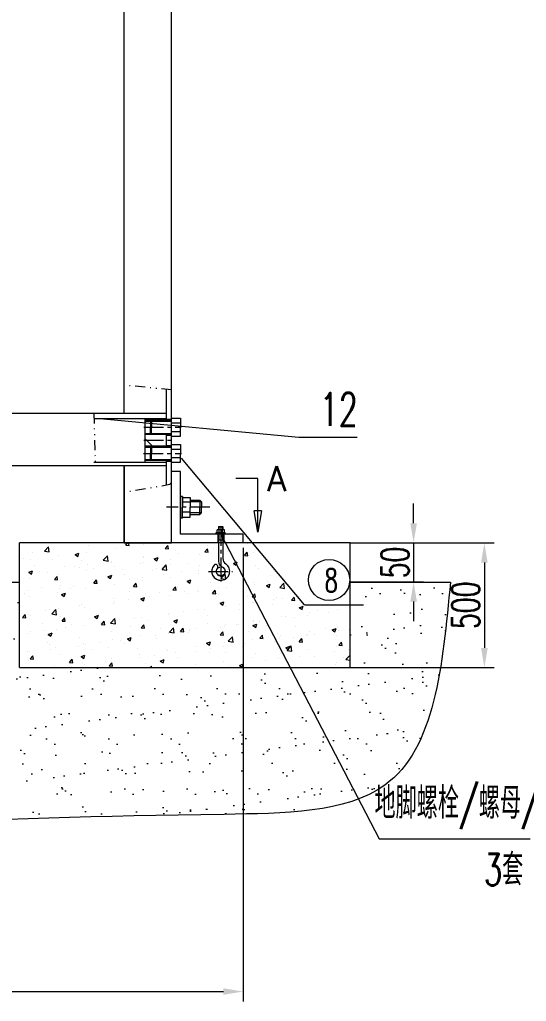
# Model space of a CAD drawing. Header units: millimetres. Extents: x -394 to 6212, y -2458 to 809.
# Drawn here: x 5182.5 to 5246.9, y -1776.5 to -1651.7 of the extents above; entities that cross this region are included whole.
import ezdxf

# ---------------------------------------------------------------- set-up
doc = ezdxf.new("R2010")
doc.units = ezdxf.units.MM
doc.header["$PDSIZE"] = -5
doc.linetypes.add('CENTERX2', pattern=[4, 2.5, -0.5, 0.5, -0.5])
doc.linetypes.add('DIVIDE', pattern=[31.75, 12.7, -6.35, 0, -6.35, 0, -6.35])
doc.layers.get('0').update_dxf_attribs({"lineweight": 18})
doc.layers.get('DEFPOINTS').update_dxf_attribs({"lineweight": 18})
for name, color, linetype, lineweight, true_color in [('1', 1, 'Continuous', 18, 0xff0000), ('2', 2, 'Continuous', 18, 0xffff00), ('3', 3, 'CENTERX2', 18, 0x00ff00), ('4', 4, 'DIVIDE', 18, 0x00ffff)]:
    doc.layers.add(name, color=color, linetype=linetype, lineweight=lineweight, true_color=true_color)
doc.styles.add('HZ', font='txt.shx', dxfattribs={"width": 0.67, "bigfont": 'hztxt.shx'})
doc.styles.get("Standard").update_dxf_attribs({"font": 'txt.shx', "bigfont": 'gbcbig.shx'})
doc.dimstyles.new('STANDARD$0', dxfattribs={"dimtxt": 3.5, "dimasz": 2.5, "dimexe": 1.25, "dimexo": 0.625, "dimtad": 1, "dimdec": 4, "dimdsep": 46, "dimtxsty": 'HZ', "dimcen": 2.5, "dimdle": 5, "dimadec": 0, "dimazin": 0, "dimtfac": 1, "dimtmove": 0, "dimatfit": 3, "dimfxl": 1, "dimtolj": 1, "dimlwd": -1, "dimlwe": -1, "dimarcsym": 0})
pattern_1 = [(37.5, (3713.191, -2369.4967), (-0.160003, 4.894132), [0, -3.8608, 0, -4.318, 0, -4.1275]), (7.5, (3713.191, -2369.497), (4.495233, 7.16825), [0, -2.0828, 0, -3.4798, 0, -1.3335]), (327.5, (3710.067, -2369.4967), (7.909924, 0.014372), [0, -1.27, 0, -4.572, 0, -5.969]), (317.5, (3710.067, -2369.497), (7.635565, 2.229293), [0, -0.635, 0, -2.9972, 0, -3.429])]

# ---------------------------------------------------------------- blocks, each defined once
blk = doc.blocks.new('*D308')
at = {"layer": '2', "color": 2}
for p, q in [((5232.56, -1715.72), (5232.56, -1713.22)), ((5224.49, -1718.22), (5233.81, -1718.22)), ((5232.56, -1718.22), (5232.56, -1723.18)), ((5224.49, -1723.18), (5233.81, -1723.18)), ((5232.56, -1725.68), (5232.56, -1728.18))]:
    blk.add_line(p, q, dxfattribs=at)
for points in [[(5232.15, -1715.72), (5232.98, -1715.72), (5232.56, -1718.22)], [(5232.15, -1725.68), (5232.98, -1725.68), (5232.56, -1723.18)]]:
    blk.add_solid(points, dxfattribs=at)
at = {"layer": 'DEFPOINTS', "color": 0}
for p in [(5224.49, -1718.22), (5224.49, -1723.18), (5232.56, -1723.18)]:
    blk.add_point(p, dxfattribs=at)
at = {"layer": '2', "color": 2, "insert": (5230.19, -1720.7), "char_height": 3.5, "attachment_point": 5, "rotation": 90, "style": 'HZ'}
blk.add_mtext('\\A1;50', dxfattribs=at)
blk = doc.blocks.new('*D307')
at = {"layer": '2', "color": 2}
for p, q in [((5224.49, -1718.22), (5242.8, -1718.22)), ((5241.55, -1720.72), (5241.55, -1731.56)), ((5224.49, -1734.06), (5242.8, -1734.06))]:
    blk.add_line(p, q, dxfattribs=at)
for points in [[(5241.13, -1720.72), (5241.97, -1720.72), (5241.55, -1718.22)], [(5241.13, -1731.56), (5241.97, -1731.56), (5241.55, -1734.06)]]:
    blk.add_solid(points, dxfattribs=at)
at = {"layer": 'DEFPOINTS', "color": 0}
for p in [(5224.49, -1718.22), (5224.49, -1734.06), (5241.55, -1734.06)]:
    blk.add_point(p, dxfattribs=at)
at = {"layer": '2', "color": 2, "insert": (5239.17, -1726.14), "char_height": 3.5, "attachment_point": 5, "rotation": 90, "style": 'HZ'}
blk.add_mtext('\\A1;500', dxfattribs=at)
blk = doc.blocks.new('_CLOSED')
at = {"color": 0, "linetype": 'ByBlock', "lineweight": -2}
for p, q in [((-1, 0.166667), (0, 0)), ((-1, 0.166667), (-1, -0.166667)), ((0, 0), (-1, -0.166667)), ((0, 0), (-1, 0))]:
    blk.add_line(p, q, dxfattribs=at)
blk = doc.blocks.new('*D398')
at = {"color": 0}
for p, q in [((5210.91, -1718.84), (5210.91, -1776.48)), ((5095.53, -1767.9), (5095.53, -1776.48)), ((5098.03, -1775.23), (5208.41, -1775.23))]:
    blk.add_line(p, q, dxfattribs=at)
for points in [[(5098.03, -1774.81), (5098.03, -1775.64), (5095.53, -1775.23)], [(5208.41, -1774.81), (5208.41, -1775.64), (5210.91, -1775.23)]]:
    blk.add_solid(points, dxfattribs=at)
at = {"layer": 'DEFPOINTS', "color": 0}
for p in [(5210.91, -1718.22), (5095.53, -1767.28), (5210.91, -1775.23)]:
    blk.add_point(p, dxfattribs=at)
at = {"color": 0, "insert": (5153.22, -1772.85), "char_height": 3.5, "attachment_point": 5, "style": 'HZ'}
blk.add_mtext('\\A1;734', dxfattribs=at)

msp = doc.modelspace()

# ---------------------------------------------------------------- hatches: boundary and pattern name
at = {"ltscale": 0.25}
h = msp.add_hatch(dxfattribs=at)
h.set_pattern_fill('ANSI31', color=256, scale=4.2, style=0)
h.set_pattern_definition([(45, (4901.191, -2369.497), (-9.42927, 9.42927), [])])
h.paths.add_polyline_path([(5201.8333, -1698.77573), (5201.14537, -1698.70775), (5201.14537, -1702.50618), (5201.8333, -1702.50618)], flags=0)
h.paths.add_polyline_path([(5201.8333, -1707.8469), (5201.14537, -1707.8469), (5201.14537, -1710.88599), (5201.8333, -1710.76415), (5201.8333, -1709.14705)], flags=0)
h = msp.add_hatch(dxfattribs=at)
h.set_pattern_fill('ANSI31', color=256, scale=4.2, angle=90, style=0)
h.set_pattern_definition([(135, (4901.191, -2369.497), (-9.42927, -9.42927), [])])
h.paths.add_polyline_path([(5201.14537, -1702.60707), (5201.14537, -1702.40748), (5198.44897, -1702.40748), (5198.44897, -1702.60707), (5199.29884, -1702.60707)], flags=0)
h.paths.add_polyline_path([(5198.44897, -1702.60707), (5198.44897, -1702.7337), (5199.16238, -1702.7337), (5199.29884, -1702.60707)], flags=0)
h.paths.add_polyline_path([(5199.29884, -1704.42298), (5199.16238, -1704.29635), (5198.44897, -1704.29635), (5198.44897, -1704.42298)], flags=0)
h.paths.add_polyline_path([(5199.29884, -1704.42298), (5198.44897, -1704.42298), (5198.44897, -1705.17654), (5201.14537, -1705.17654), (5201.14537, -1704.65434), (5200.27949, -1704.42298)], flags=0)
h.paths.add_polyline_path([(5198.44897, -1705.17654), (5198.44897, -1705.93011), (5199.29884, -1705.93011), (5201.14537, -1705.93011), (5201.14537, -1705.17654)], flags=0)
h.paths.add_polyline_path([(5199.16238, -1706.05674), (5199.29884, -1705.93011), (5198.44897, -1705.93011), (5198.44897, -1706.05674)], flags=0)
h.paths.add_polyline_path([(5199.29884, -1707.74602), (5199.16238, -1707.61939), (5198.44897, -1707.61939), (5198.44897, -1707.74602)], flags=0)
h.paths.add_polyline_path([(5201.14537, -1707.9456), (5201.14537, -1707.74602), (5199.29884, -1707.74602), (5198.44897, -1707.74602), (5198.44897, -1707.9456)], flags=0)
at = {"layer": '2'}
h = msp.add_hatch(dxfattribs=at)
h.set_pattern_fill('AR-SAND', color=256, scale=0.1, style=0)
h.set_pattern_definition(pattern_1)
edge = h.paths.add_edge_path(flags=0)
edge.add_spline(control_points=[(5073.53123, -1723.18442), (5070.98253, -1732.03564), (5063.00302, -1759.74711), (5143.56967, -1755.01234), (5180.57235, -1752.92829), (5220.7787, -1752.56998), (5225.57233, -1750.75601)], knot_values=[0, 0, 0, 0, 24.206218146, 75.785082964, 166.21556934, 183.086751471, 183.086751471, 183.086751471, 183.086751471], weights=[1, 1, 1, 1, 1, 1, 1], degree=3, periodic=0)
edge.add_line((5225.57233, -1750.75601), (5216.89312, -1734.05867))
edge.add_line((5216.89312, -1734.05867), (5182.5379, -1734.05867))
edge.add_line((5182.5379, -1734.05867), (5182.5379, -1723.18442))
edge.add_line((5182.5379, -1723.18442), (5126.44263, -1723.18442))
edge.add_line((5126.44263, -1723.18442), (5126.44263, -1734.05867))
edge.add_line((5126.44263, -1734.05867), (5084.48943, -1734.05867))
edge.add_line((5084.48943, -1734.05867), (5084.48943, -1723.18442))
edge.add_line((5084.48943, -1723.18442), (5073.53123, -1723.18442))
h = msp.add_hatch(dxfattribs=at)
h.set_pattern_fill('AR-SAND', color=256, scale=0.1, style=0)
h.set_pattern_definition(pattern_1)
edge = h.paths.add_edge_path(flags=0)
edge.add_spline(control_points=[(5225.57233, -1750.75601), (5226.7894, -1750.29546), (5235.14264, -1746.01005), (5236.26461, -1733.77827), (5237.23634, -1723.18442)], knot_values=[0, 0, 0, 0, 4.242408219, 31.681497009, 31.681497009, 31.681497009, 31.681497009], weights=[1, 1, 1, 1, 1], degree=3, periodic=0)
edge.add_line((5237.23634, -1723.18442), (5225.31943, -1723.18442))
edge.add_arc((5222.83266, -1722.36238), 2.61912, 309.2868787, 341.7078902, ccw=False)
edge.add_line((5224.4911, -1724.38954), (5224.4911, -1734.05867))
edge.add_line((5224.4911, -1734.05867), (5216.89312, -1734.05867))
edge.add_line((5216.89312, -1734.05867), (5225.57233, -1750.75601))

# ---------------------------------------------------------------- linework, layer by layer
at = {"layer": '1', "ltscale": 0.25}
for p, q in [((5195.8231, -1701.77605), (5195.8231, -1573.97425)), ((5201.8333, -1718.21905), (5201.8333, -1573.97425)), ((5201.14537, -1698.70775), (5201.14537, -1702.60707)), ((5201.14537, -1701.77605), (5155.46076, -1701.77605)), ((5191.96324, -1702.40748), (5201.14537, -1702.40748)), ((5198.44897, -1702.40748), (5198.44897, -1707.9456)), ((5198.44897, -1702.7337), (5199.16238, -1702.7337)), ((5199.29884, -1702.60707), (5199.16238, -1702.7337)), ((5199.16238, -1702.7337), (5199.16238, -1703.51502)), ((5199.29884, -1702.60707), (5199.29884, -1703.51502)), ((5201.8333, -1702.60707), (5199.29884, -1702.60707)), ((5201.14537, -1702.50618), (5201.8333, -1702.50618)), ((5201.8333, -1702.37989), (5202.95372, -1702.37989)), ((5202.95372, -1702.37989), (5202.95372, -1703.51502)), ((5199.16238, -1704.29635), (5199.16238, -1703.51502)), ((5199.29884, -1704.42298), (5199.29884, -1703.51502)), ((5201.8333, -1702.97184), (5202.95372, -1702.97184)), ((5201.8333, -1704.05821), (5202.95372, -1704.05821)), ((5202.95372, -1704.65016), (5202.95372, -1703.51502)), ((5198.44897, -1704.29635), (5199.15641, -1704.29635)), ((5199.29884, -1704.42298), (5199.16238, -1704.29635)), ((5201.8333, -1704.42298), (5199.29884, -1704.42298)), ((5201.14537, -1704.42298), (5201.14537, -1705.93011)), ((5201.14537, -1704.52386), (5201.8333, -1704.52386)), ((5201.8333, -1704.65016), (5202.95372, -1704.65016)), ((5198.44897, -1706.05674), (5199.16238, -1706.05674)), ((5199.29884, -1705.93011), (5199.16238, -1706.05674)), ((5199.16238, -1706.05674), (5199.16238, -1706.83806)), ((5201.8333, -1705.93011), (5199.29884, -1705.93011)), ((5199.29884, -1705.93011), (5199.29884, -1706.83806)), ((5201.14537, -1705.82922), (5201.8333, -1705.82922)), ((5201.8333, -1705.70293), (5202.95372, -1705.70293)), ((5201.8333, -1706.29488), (5202.95372, -1706.29488)), ((5202.95372, -1705.70293), (5202.95372, -1706.83806)), ((5198.44897, -1707.61939), (5199.16238, -1707.61939)), ((5199.16238, -1707.61939), (5199.16238, -1706.83806)), ((5199.29884, -1707.74602), (5199.16238, -1707.61939)), ((5199.29884, -1707.74602), (5199.29884, -1706.83806)), ((5201.8333, -1707.74602), (5199.29884, -1707.74602)), ((5201.14537, -1707.74602), (5201.14537, -1710.88599)), ((5201.14537, -1707.8469), (5201.8333, -1707.8469)), ((5201.8333, -1707.38125), (5202.95372, -1707.38125)), ((5202.95372, -1707.9732), (5202.95372, -1706.83806)), ((5201.14537, -1708.43994), (5155.46076, -1708.43994)), ((5191.96324, -1707.9456), (5201.14537, -1707.9456)), ((5195.8231, -1718.21905), (5195.8231, -1708.43994)), ((5195.8231, -1708.43994), (5195.8231, -1718.21905)), ((5201.8333, -1707.9732), (5202.95372, -1707.9732)), ((5202.9673, -1712.29787), (5202.9673, -1715.06823)), ((5203.23533, -1712.29787), (5202.9673, -1712.29787)), ((5203.23533, -1712.29787), (5203.23533, -1713.68305)), ((5203.23533, -1712.43508), (5204.17978, -1712.43508)), ((5204.17978, -1712.43508), (5204.17978, -1713.68305)), ((5204.17978, -1712.77698), (5205.41669, -1712.77698)), ((5205.41669, -1712.77698), (5205.41669, -1713.68305)), ((5205.41669, -1712.77698), (5205.62619, -1712.97762)), ((5204.17978, -1713.05906), (5203.23533, -1713.05906)), ((5203.23533, -1715.06823), (5203.23533, -1713.68305)), ((5204.17978, -1714.93102), (5204.17978, -1713.68305)), ((5204.17978, -1714.93102), (5204.17978, -1713.68305)), ((5205.41669, -1714.58911), (5205.41669, -1713.68305)), ((5205.62619, -1712.97762), (5205.62619, -1713.68305)), ((5205.62619, -1714.38848), (5205.62619, -1713.68305)), ((5203.23533, -1715.06823), (5202.9673, -1715.06823)), ((5204.17978, -1714.30703), (5203.23533, -1714.30703)), ((5203.23533, -1714.93102), (5204.17978, -1714.93102)), ((5204.17978, -1714.58911), (5205.41669, -1714.58911)), ((5205.41669, -1714.58911), (5205.62619, -1714.38848)), ((5195.8231, -1718.21905), (5201.8333, -1718.21905))]:
    msp.add_line(p, q, dxfattribs=at)
at = {"layer": '1', "ltscale": 200}
for p, q in [((5202.9673, -1709.14705), (5201.8333, -1709.14705)), ((5201.8333, -1718.21905), (5201.8333, -1709.14705)), ((5202.9673, -1717.08505), (5202.9673, -1709.14705)), ((5210.9053, -1717.08505), (5202.9673, -1717.08505)), ((5210.9053, -1718.21905), (5210.9053, -1717.08505)), ((5210.9053, -1718.21905), (5201.8333, -1718.21905))]:
    msp.add_line(p, q, dxfattribs=at)
at = {"layer": '1', "ltscale": 0.1}
for p, q in [((5207.60133, -1716.88396), (5207.60133, -1716.55074)), ((5208.56514, -1716.55074), (5207.60133, -1716.55074)), ((5207.89, -1716.88396), (5207.89, -1716.55074)), ((5208.27646, -1716.88396), (5208.27646, -1716.55074)), ((5208.56514, -1716.88694), (5208.56514, -1716.55074)), ((5207.70723, -1717.08505), (5207.70723, -1718.21905)), ((5208.47189, -1717.08505), (5208.47189, -1718.21905))]:
    msp.add_line(p, q, dxfattribs=at)
at = {"layer": '1'}
for p, q in [((5207.7931, -1716.19126), (5207.8393, -1716.14506)), ((5207.7931, -1716.19126), (5207.7931, -1716.55074)), ((5207.7931, -1716.19126), (5208.3475, -1716.19126)), ((5207.8393, -1716.14506), (5208.3013, -1716.14506)), ((5208.3475, -1716.19126), (5208.3013, -1716.14506)), ((5208.3475, -1716.19126), (5208.3475, -1716.55074)), ((5207.48564, -1716.88694), (5208.65497, -1716.88694)), ((5207.48564, -1717.08505), (5207.48564, -1716.88694)), ((5207.7931, -1717.08505), (5207.7931, -1720.54285)), ((5208.3475, -1717.08505), (5208.3475, -1720.21373)), ((5208.65497, -1717.08505), (5208.65497, -1716.88694))]:
    msp.add_line(p, q, dxfattribs=at)
at = {"layer": '1', "lineweight": 0}
for p, q in [((5207.7931, -1717.84354), (5208.3475, -1717.84354)), ((5182.5379, -1734.05867), (5182.5379, -1718.21905)), ((5224.4911, -1718.21905), (5182.5379, -1718.21905)), ((5224.4911, -1734.05867), (5224.4911, -1718.21905)), ((5126.44263, -1723.18442), (5182.5379, -1723.18442)), ((5224.4911, -1723.18442), (5237.23634, -1723.18442)), ((5182.5379, -1734.05867), (5224.4911, -1734.05867))]:
    msp.add_line(p, q, dxfattribs=at)
at = {"layer": '1'}
for centre, radius, start, end in [((5209.156, -1720.21373), 0.8085, 180, 236.1390686), ((5208.0703, -1721.83181), 1.14007, 136.2364017, 56.1390686), ((5207.44714, -1721.23498), 0.2772, 316.2364017, 136.2364017), ((5208.0703, -1721.83181), 0.58567, 136.2364017, 67.5989023), ((5208.6016, -1720.54285), 0.8085, 180, 247.5989023)]:
    msp.add_arc(centre, radius, start, end, dxfattribs=at)
at = {"layer": '2', "ltscale": 0.5}
for p, q in [((5192.7168, -1702.40227), (5217.99268, -1704.78564)), ((5217.99268, -1704.78564), (5225.4166, -1704.78564)), ((5218.71792, -1726.09786), (5203.07821, -1707.4416)), ((5218.71792, -1726.09786), (5226.18804, -1726.09786))]:
    msp.add_line(p, q, dxfattribs=at)
at = {"layer": '2', "ltscale": 0.25}
for p, q in [((5199.29884, -1702.60707), (5198.44897, -1702.60707)), ((5199.16238, -1702.7337), (5201.8333, -1702.7337)), ((5199.29884, -1704.42298), (5198.44897, -1704.42298)), ((5199.16238, -1704.29635), (5201.8333, -1704.29635)), ((5199.29884, -1705.93011), (5198.44897, -1705.93011)), ((5199.16238, -1706.05674), (5201.8333, -1706.05674)), ((5199.29884, -1707.74602), (5198.44897, -1707.74602)), ((5199.16238, -1707.61939), (5201.8333, -1707.61939)), ((5205.62619, -1712.97762), (5204.17978, -1712.97762)), ((5205.62619, -1714.38848), (5204.17978, -1714.38848))]:
    msp.add_line(p, q, dxfattribs=at)
at = {"layer": '2'}
for p, q in [((5207.8393, -1716.14506), (5207.8393, -1716.55074)), ((5208.3013, -1716.14506), (5208.3013, -1716.55074)), ((5207.8393, -1717.08505), (5207.8393, -1717.84354)), ((5208.0703, -1717.08505), (5228.20004, -1755.81128)), ((5208.3013, -1717.08505), (5208.3013, -1717.84354)), ((5185.67684, -1719.26884), (5186.22206, -1718.7006)), ((5186.29844, -1719.3672), (5186.22111, -1718.70241)), ((5186.87515, -1719.07418), (5186.87515, -1719.07418)), ((5191.296, -1718.49217), (5191.296, -1718.49217)), ((5193.04838, -1718.26146), (5193.04838, -1718.26146)), ((5194.70099, -1718.88075), (5194.70099, -1718.88075)), ((5196.01615, -1718.48903), (5196.24269, -1718.21905)), ((5196.01615, -1718.48903), (5196.43455, -1718.52563)), ((5196.43363, -1718.52802), (5196.37664, -1718.21905)), ((5198.29504, -1718.38788), (5198.29504, -1718.38788)), ((5201.03697, -1718.92829), (5201.37443, -1718.52612)), ((5201.03697, -1718.92829), (5201.45537, -1718.9649)), ((5201.45445, -1718.96729), (5201.37352, -1718.52851)), ((5205.83285, -1718.21905), (5205.85647, -1718.23498)), ((5205.85555, -1718.23737), (5205.86169, -1718.21905)), ((5206.05779, -1719.36756), (5206.39525, -1718.96538)), ((5206.47527, -1719.40656), (5206.39434, -1718.96778)), ((5206.44632, -1718.53587), (5206.44632, -1718.53587)), ((5207.10323, -1718.92955), (5207.10323, -1718.92955)), ((5208.8556, -1718.69885), (5208.8556, -1718.69885)), ((5211.50673, -1718.34982), (5211.50673, -1718.34982)), ((5212.51118, -1718.80416), (5212.51118, -1718.80416)), ((5182.96499, -1720.17111), (5182.96499, -1720.17111)), ((5183.93547, -1720.34659), (5183.93547, -1720.34659)), ((5184.22403, -1719.42321), (5184.22403, -1719.42321)), ((5185.67684, -1719.26884), (5186.2994, -1719.36539)), ((5186.70175, -1720.32899), (5186.70175, -1720.32899)), ((5187.52953, -1719.85371), (5187.52953, -1719.85371)), ((5189.56681, -1719.69723), (5190.05694, -1719.50908)), ((5189.56681, -1719.69722), (5189.91501, -1719.93209)), ((5189.91408, -1719.93446), (5190.05602, -1719.51145)), ((5191.06528, -1719.40558), (5191.06528, -1719.40558)), ((5193.14753, -1720.42747), (5193.69275, -1719.85924)), ((5193.76913, -1720.52584), (5193.69179, -1719.86105)), ((5198.27887, -1720.0913), (5198.27887, -1720.0913)), ((5198.28171, -1719.93734), (5198.28171, -1719.93734)), ((5199.62672, -1720.25784), (5200.11685, -1720.0697)), ((5199.62672, -1720.25784), (5199.97492, -1720.4927)), ((5199.97399, -1720.49508), (5200.11592, -1720.07208)), ((5200.03125, -1719.8606), (5200.03125, -1719.8606)), ((5201.74567, -1720.27), (5201.74567, -1720.27)), ((5202.36402, -1719.2366), (5202.36402, -1719.2366)), ((5202.68237, -1719.51157), (5202.68237, -1719.51157)), ((5205.38138, -1719.74517), (5205.38138, -1719.74517)), ((5206.05779, -1719.36756), (5206.47619, -1719.40416)), ((5208.12363, -1720.07283), (5208.12363, -1720.07283)), ((5208.97543, -1719.25229), (5208.97543, -1719.25229)), ((5211.07861, -1719.80682), (5211.41607, -1719.40465)), ((5211.07861, -1719.80682), (5211.49701, -1719.84343)), ((5211.4961, -1719.84583), (5211.41516, -1719.40705)), ((5212.20593, -1719.3721), (5212.20593, -1719.3721)), ((5184.44093, -1721.11138), (5184.44093, -1721.11138)), ((5188.17768, -1721.26927), (5188.17768, -1721.26927)), ((5189.45452, -1721.25305), (5189.45452, -1721.25305)), ((5190.11711, -1721.3388), (5190.11711, -1721.3388)), ((5190.4385, -1720.48688), (5190.4385, -1720.48688)), ((5191.20689, -1721.02234), (5191.20689, -1721.02234)), ((5191.91444, -1721.42715), (5191.91444, -1721.42715)), ((5193.14753, -1720.42747), (5193.77009, -1720.52402)), ((5193.85802, -1720.67332), (5193.85802, -1720.67332)), ((5194.17526, -1720.64476), (5194.17526, -1720.64476)), ((5194.19941, -1720.63807), (5194.19941, -1720.63807)), ((5194.61587, -1721.21101), (5194.61587, -1721.21101)), ((5195.6512, -1721.58504), (5195.6512, -1721.58504)), ((5197.91202, -1720.80265), (5197.91202, -1720.80265)), ((5198.20992, -1720.71813), (5198.20992, -1720.71813)), ((5199.95902, -1721.4743), (5199.95902, -1721.4743)), ((5200.61822, -1721.58611), (5201.16344, -1721.01787)), ((5200.61822, -1721.5861), (5201.24078, -1721.68266)), ((5201.23982, -1721.68447), (5201.16248, -1721.01968)), ((5201.64878, -1720.96053), (5201.64878, -1720.96053)), ((5204.04132, -1720.77357), (5204.04132, -1720.77357)), ((5205.38553, -1721.11841), (5205.38553, -1721.11841)), ((5207.01412, -1721.45973), (5207.01412, -1721.45973)), ((5208.89032, -1721.58255), (5208.89032, -1721.58255)), ((5209.12229, -1721.2763), (5209.12229, -1721.2763)), ((5209.66524, -1721.1107), (5209.66524, -1721.1107)), ((5209.68663, -1720.81845), (5210.17675, -1720.63031)), ((5209.68663, -1720.81845), (5210.03482, -1721.05331)), ((5210.0339, -1721.0557), (5210.17583, -1720.6327)), ((5212.42606, -1721.13442), (5212.42606, -1721.13442)), ((5212.85905, -1721.43418), (5212.85905, -1721.43418)), ((5183.68526, -1721.95494), (5184.17539, -1721.7668)), ((5183.68526, -1721.95494), (5184.03345, -1722.1898)), ((5183.85036, -1722.67685), (5183.85036, -1722.67685)), ((5184.03253, -1722.19217), (5184.17446, -1721.76917)), ((5185.03366, -1721.83507), (5185.03366, -1721.83507)), ((5186.0348, -1722.03954), (5186.0348, -1722.03954)), ((5186.94576, -1722.87584), (5187.28323, -1722.47367)), ((5187.36325, -1722.91483), (5187.28231, -1722.47605)), ((5187.44441, -1722.18397), (5187.44441, -1722.18397)), ((5190.98016, -1721.73584), (5190.98016, -1721.73584)), ((5193.74516, -1722.51556), (5194.23529, -1722.32741)), ((5193.74516, -1722.51556), (5194.09336, -1722.75042)), ((5194.09243, -1722.75279), (5194.23437, -1722.32979)), ((5195.87672, -1722.17504), (5195.87672, -1722.17504)), ((5196.43738, -1722.85218), (5196.43738, -1722.85218)), ((5198.18976, -1722.62148), (5198.18976, -1722.62148)), ((5199.38795, -1721.74292), (5199.38795, -1721.74292)), ((5200.84089, -1722.27245), (5200.84089, -1722.27245)), ((5201.66055, -1722.60026), (5201.66055, -1722.60026)), ((5203.12471, -1721.90081), (5203.12471, -1721.90081)), ((5205.26174, -1721.69043), (5205.26174, -1721.69043)), ((5205.29626, -1722.07543), (5205.29626, -1722.07543)), ((5206.86147, -1722.05869), (5206.86147, -1722.05869)), ((5208.08891, -1722.74474), (5208.63413, -1722.1765)), ((5208.08891, -1722.74474), (5208.71146, -1722.84129)), ((5208.7105, -1722.84311), (5208.63316, -1722.17832)), ((5210.59823, -1722.21657), (5210.59823, -1722.21657)), ((5210.79699, -1722.52252), (5210.79699, -1722.52252)), ((5214.33498, -1722.37446), (5214.33498, -1722.37446)), ((5214.8793, -1721.82179), (5214.8793, -1721.82179)), ((5185.30909, -1723.88716), (5185.30909, -1723.88716)), ((5186.94576, -1722.87584), (5187.36416, -1722.91245)), ((5187.61303, -1724.01393), (5187.61303, -1724.01393)), ((5187.71211, -1723.57651), (5187.71211, -1723.57651)), ((5189.04584, -1724.04504), (5189.04584, -1724.04504)), ((5189.36541, -1723.78323), (5189.36541, -1723.78323)), ((5190.89504, -1724.0661), (5190.89504, -1724.0661)), ((5191.79441, -1722.87577), (5191.79441, -1722.87577)), ((5191.96658, -1723.31511), (5192.30405, -1722.91294)), ((5191.96658, -1723.31511), (5192.38498, -1723.35171)), ((5192.01653, -1723.4342), (5192.01653, -1723.4342)), ((5192.38407, -1723.3541), (5192.30313, -1722.91532)), ((5194.53075, -1723.54126), (5194.53075, -1723.54126)), ((5196.9874, -1723.75437), (5197.32487, -1723.3522)), ((5196.9874, -1723.75437), (5197.40581, -1723.79098)), ((5197.40489, -1723.79336), (5197.32395, -1723.35459)), ((5198.1248, -1723.04839), (5198.1248, -1723.04839)), ((5202.00823, -1724.19364), (5202.34569, -1723.79146)), ((5202.42571, -1724.23263), (5202.34477, -1723.79385)), ((5202.63239, -1723.92399), (5202.63239, -1723.92399)), ((5203.80507, -1723.07617), (5204.2952, -1722.88803)), ((5203.80507, -1723.07617), (5204.15326, -1723.31103)), ((5204.15234, -1723.31341), (5204.29427, -1722.89041)), ((5206.71469, -1723.22326), (5206.71469, -1723.22326)), ((5207.82375, -1723.87158), (5207.82375, -1723.87158)), ((5208.8052, -1723.91281), (5208.8052, -1723.91281)), ((5212.24461, -1723.28957), (5212.24461, -1723.28957)), ((5212.34094, -1723.46468), (5212.34094, -1723.46468)), ((5213.86497, -1723.63679), (5214.3551, -1723.44864)), ((5213.86498, -1723.63679), (5214.21317, -1723.87165)), ((5213.99699, -1723.05886), (5213.99699, -1723.05886)), ((5214.21224, -1723.87404), (5214.35418, -1723.45103)), ((5215.55959, -1723.90337), (5216.10481, -1723.33514)), ((5215.55959, -1723.90337), (5216.18215, -1723.99992)), ((5215.97665, -1722.93984), (5215.97665, -1722.93984)), ((5216.18119, -1724.00175), (5216.10385, -1723.33696)), ((5183.19218, -1724.59595), (5183.19218, -1724.59595)), ((5183.62981, -1724.27724), (5183.62981, -1724.27724)), ((5183.76524, -1725.0071), (5183.76524, -1725.0071)), ((5187.35929, -1724.51423), (5187.35929, -1724.51423)), ((5187.86361, -1724.77328), (5188.35374, -1724.58513)), ((5187.86361, -1724.77328), (5188.2118, -1725.00814)), ((5188.21087, -1725.01051), (5188.35281, -1724.5875)), ((5192.7826, -1724.20292), (5192.7826, -1724.20292)), ((5194.46778, -1725.32546), (5194.46778, -1725.32546)), ((5196.51936, -1724.36081), (5196.51936, -1724.36081)), ((5197.92351, -1725.33389), (5198.41364, -1725.14575)), ((5197.92351, -1725.33389), (5198.27171, -1725.56875)), ((5198.27078, -1725.57113), (5198.41271, -1725.14812)), ((5198.55008, -1724.62473), (5198.55008, -1724.62473)), ((5198.9994, -1725.03333), (5198.9994, -1725.03333)), ((5200.25611, -1724.51869), (5200.25611, -1724.51869)), ((5201.57543, -1724.93052), (5201.57543, -1724.93052)), ((5202.00823, -1724.19364), (5202.42663, -1724.23024)), ((5203.42025, -1724.45132), (5203.42025, -1724.45132)), ((5203.99287, -1724.67658), (5203.99287, -1724.67658)), ((5205.17263, -1724.22061), (5205.17263, -1724.22061)), ((5205.21114, -1724.40568), (5205.21114, -1724.40568)), ((5207.02905, -1724.6329), (5207.36651, -1724.23073)), ((5207.02905, -1724.6329), (5207.44745, -1724.66951)), ((5207.44653, -1724.6719), (5207.36559, -1724.23312)), ((5207.72963, -1724.83446), (5207.72963, -1724.83446)), ((5211.46639, -1724.99235), (5211.46639, -1724.99235)), ((5212.04987, -1725.07217), (5212.38733, -1724.66999)), ((5212.04987, -1725.07217), (5212.46827, -1725.10877)), ((5212.46735, -1725.11117), (5212.38641, -1724.67239)), ((5215.20314, -1725.15023), (5215.20314, -1725.15023)), ((5215.89153, -1725.2701), (5215.89153, -1725.2701)), ((5217.07069, -1725.51143), (5217.40815, -1725.10926)), ((5217.48817, -1725.55044), (5217.40723, -1725.11166)), ((5187.52392, -1726.54411), (5187.52392, -1726.54411)), ((5190.17504, -1726.19508), (5190.17504, -1726.19508)), ((5190.38548, -1726.0262), (5190.38548, -1726.0262)), ((5190.80992, -1726.39635), (5190.80992, -1726.39635)), ((5194.44563, -1725.87152), (5194.44563, -1725.87152)), ((5194.5959, -1725.61306), (5194.5959, -1725.61306)), ((5196.34828, -1725.38236), (5196.34828, -1725.38236)), ((5198.03969, -1725.37865), (5198.03969, -1725.37865)), ((5207.98342, -1725.8945), (5208.47355, -1725.70636)), ((5207.98342, -1725.8945), (5208.33161, -1726.12936)), ((5208.33068, -1726.13175), (5208.47262, -1725.70875)), ((5208.72008, -1726.24306), (5208.72008, -1726.24306)), ((5210.40312, -1726.05045), (5210.40312, -1726.05045)), ((5212.1555, -1725.81974), (5212.1555, -1725.81974)), ((5212.25582, -1725.79493), (5212.25582, -1725.79493)), ((5214.59029, -1725.99843), (5214.59029, -1725.99843)), ((5214.80662, -1725.47072), (5214.80662, -1725.47072)), ((5217.07069, -1725.51143), (5217.48909, -1725.54804)), ((5218.04332, -1726.45512), (5218.53345, -1726.26697)), ((5218.04332, -1726.45512), (5218.39152, -1726.68998)), ((5218.39059, -1726.69237), (5218.53252, -1726.26937)), ((5224.4322, -1726.13393), (5224.4322, -1726.13393)), ((5182.8962, -1727.70192), (5183.23366, -1727.29975)), ((5182.8962, -1727.70192), (5183.3146, -1727.73853)), ((5183.31368, -1727.7409), (5183.23274, -1727.30212)), ((5183.68012, -1727.33736), (5183.68012, -1727.33736)), ((5183.94594, -1727.46412), (5183.94594, -1727.46412)), ((5185.77154, -1726.77481), (5185.77154, -1726.77481)), ((5186.30317, -1726.72693), (5186.30317, -1726.72693)), ((5186.6049, -1727.2463), (5187.15012, -1726.67807)), ((5186.6049, -1727.2463), (5187.22746, -1727.34285)), ((5187.22649, -1727.34466), (5187.14915, -1726.67987)), ((5187.27417, -1726.84448), (5187.27417, -1726.84448)), ((5187.6827, -1727.62201), (5187.6827, -1727.62201)), ((5187.91702, -1728.14119), (5188.25448, -1727.73902)), ((5188.3345, -1728.18017), (5188.25356, -1727.74139)), ((5191.41946, -1727.77989), (5191.41946, -1727.77989)), ((5192.04196, -1727.59161), (5192.53208, -1727.40346)), ((5192.04196, -1727.59161), (5192.39015, -1727.82647)), ((5192.38922, -1727.82884), (5192.53115, -1727.40584)), ((5194.07559, -1728.40494), (5194.62081, -1727.8367)), ((5194.69718, -1728.5033), (5194.61984, -1727.83851)), ((5197.15791, -1727.79421), (5197.15791, -1727.79421)), ((5197.95457, -1727.7089), (5197.95457, -1727.7089)), ((5201.49031, -1727.26077), (5201.49031, -1727.26077)), ((5201.57877, -1727.2122), (5201.57877, -1727.2122)), ((5203.33114, -1726.98149), (5203.33114, -1726.98149)), ((5205.12602, -1726.73594), (5205.12602, -1726.73594)), ((5205.98227, -1726.63247), (5205.98227, -1726.63247)), ((5206.42568, -1727.3999), (5206.42568, -1727.3999)), ((5210.50798, -1726.69917), (5210.50798, -1726.69917)), ((5215.80641, -1727.60036), (5215.80641, -1727.60036)), ((5216.26759, -1727.5354), (5216.26759, -1727.5354)), ((5217.38599, -1727.64958), (5217.38599, -1727.64958)), ((5219.13837, -1727.41888), (5219.13837, -1727.41888)), ((5219.40047, -1727.10748), (5219.40047, -1727.10748)), ((5220.34989, -1726.83467), (5220.34989, -1726.83467)), ((5221.78949, -1727.06985), (5221.78949, -1727.06985)), ((5222.93622, -1726.65935), (5222.93622, -1726.65935)), ((5185.42188, -1728.4044), (5185.42188, -1728.4044)), ((5187.91702, -1728.14119), (5188.33542, -1728.17779)), ((5188.33356, -1728.95596), (5188.33356, -1728.95596)), ((5189.15863, -1728.56228), (5189.15863, -1728.56228)), ((5190.7248, -1728.72661), (5190.7248, -1728.72661)), ((5192.75441, -1728.37395), (5192.75441, -1728.37395)), ((5192.89539, -1728.72017), (5192.89539, -1728.72017)), ((5192.93784, -1728.58045), (5193.27531, -1728.17828)), ((5192.93784, -1728.58045), (5193.35624, -1728.61706)), ((5193.35532, -1728.61944), (5193.27438, -1728.18066)), ((5194.07559, -1728.40494), (5194.69814, -1728.50149)), ((5194.36051, -1728.20178), (5194.36051, -1728.20178)), ((5194.50679, -1728.14324), (5194.50679, -1728.14324)), ((5195.15621, -1727.93778), (5195.15621, -1727.93778)), ((5196.63215, -1728.87805), (5196.63215, -1728.87805)), ((5197.95866, -1729.01972), (5198.29613, -1728.61754)), ((5197.95866, -1729.01972), (5198.37707, -1729.05632)), ((5198.26107, -1728.80137), (5198.26107, -1728.80137)), ((5198.37614, -1729.05871), (5198.29521, -1728.61993)), ((5198.89297, -1728.09566), (5198.89297, -1728.09566)), ((5200.36891, -1729.03593), (5200.36891, -1729.03593)), ((5201.54627, -1729.56357), (5202.09149, -1728.99533)), ((5202.16786, -1729.66194), (5202.09053, -1728.99715)), ((5202.10186, -1728.15222), (5202.59199, -1727.96408)), ((5202.10186, -1728.15222), (5202.45006, -1728.38708)), ((5202.34338, -1728.10064), (5202.34338, -1728.10064)), ((5202.44913, -1728.38946), (5202.59106, -1727.96646)), ((5202.62973, -1728.25354), (5202.62973, -1728.25354)), ((5202.97949, -1729.45898), (5203.31695, -1729.05681)), ((5203.39696, -1729.49798), (5203.31603, -1729.0592)), ((5205.0409, -1729.0662), (5205.0409, -1729.0662)), ((5206.36649, -1728.41143), (5206.36649, -1728.41143)), ((5208.10299, -1728.93687), (5208.10299, -1728.93687)), ((5208.56163, -1728.81133), (5208.56163, -1728.81133)), ((5208.63496, -1728.57332), (5208.63496, -1728.57332)), ((5210.10324, -1728.56931), (5210.10324, -1728.56931)), ((5210.31401, -1728.58063), (5210.31401, -1728.58063)), ((5212.16177, -1728.71284), (5212.6519, -1728.52469)), ((5212.16177, -1728.71284), (5212.50996, -1728.9477)), ((5212.1707, -1728.12519), (5212.1707, -1728.12519)), ((5212.18529, -1728.23614), (5212.18529, -1728.23614)), ((5212.50903, -1728.95009), (5212.65097, -1728.52708)), ((5212.96514, -1728.2316), (5212.96514, -1728.2316)), ((5213.84, -1728.7272), (5213.84, -1728.7272)), ((5217.57676, -1728.88508), (5217.57676, -1728.88508)), ((5221.31351, -1729.04296), (5221.31351, -1729.04296)), ((5222.22167, -1729.27345), (5222.7118, -1729.08531)), ((5222.56894, -1729.51071), (5222.71087, -1729.0877)), ((5222.8511, -1728.98961), (5222.8511, -1728.98961)), ((5183.595, -1729.66762), (5183.595, -1729.66762)), ((5183.93006, -1729.53569), (5183.93006, -1729.53569)), ((5185.68243, -1729.30499), (5185.68243, -1729.30499)), ((5186.1604, -1729.84933), (5186.65053, -1729.66118)), ((5186.1604, -1729.84933), (5186.50859, -1730.08419)), ((5186.50766, -1730.08656), (5186.6496, -1729.66355)), ((5187.18906, -1729.17474), (5187.18906, -1729.17474)), ((5190.09647, -1730.20284), (5190.09647, -1730.20284)), ((5194.17877, -1729.50211), (5194.17877, -1729.50211)), ((5196.2203, -1730.40994), (5196.71043, -1730.2218)), ((5196.56757, -1730.64718), (5196.7095, -1730.22417)), ((5197.86945, -1730.03916), (5197.86945, -1730.03916)), ((5199.73728, -1729.97308), (5199.73728, -1729.97308)), ((5199.93838, -1730.33834), (5199.93838, -1730.33834)), ((5201.40519, -1729.59103), (5201.40519, -1729.59103)), ((5201.48966, -1729.74238), (5201.48966, -1729.74238)), ((5201.54627, -1729.56357), (5202.16883, -1729.66012)), ((5202.97949, -1729.45898), (5203.39789, -1729.49559)), ((5204.02068, -1729.63761), (5204.02068, -1729.63761)), ((5204.10566, -1729.19382), (5204.10566, -1729.19382)), ((5204.14078, -1729.39335), (5204.14078, -1729.39335)), ((5207.84242, -1729.3517), (5207.84242, -1729.3517)), ((5208.00031, -1729.89825), (5208.33777, -1729.49607)), ((5208.00031, -1729.89825), (5208.41871, -1729.93485)), ((5208.41778, -1729.93725), (5208.33685, -1729.49847)), ((5209.01696, -1730.7222), (5209.56218, -1730.15397)), ((5209.63855, -1730.82057), (5209.56121, -1730.15579)), ((5211.57918, -1729.50959), (5211.57918, -1729.50959)), ((5213.02113, -1730.33751), (5213.35859, -1729.93534)), ((5213.02113, -1730.33751), (5213.43953, -1730.37412)), ((5213.43861, -1730.37652), (5213.35767, -1729.93774)), ((5215.31593, -1729.66747), (5215.31593, -1729.66747)), ((5215.72129, -1729.93061), (5215.72129, -1729.93061)), ((5217.29688, -1730.17976), (5217.29688, -1730.17976)), ((5218.94096, -1729.98509), (5218.94096, -1729.98509)), ((5219.05269, -1729.82536), (5219.05269, -1729.82536)), ((5219.31535, -1729.43774), (5219.31535, -1729.43774)), ((5219.948, -1729.83073), (5219.948, -1729.83073)), ((5222.22167, -1729.27345), (5222.56987, -1729.50831)), ((5222.78945, -1729.98324), (5222.78945, -1729.98324)), ((5223.02326, -1729.28436), (5223.02326, -1729.28436)), ((5224.36886, -1729.24872), (5224.36886, -1729.24872)), ((5182.55328, -1731.02229), (5182.55328, -1731.02229)), ((5186.01416, -1730.90358), (5186.01416, -1730.90358)), ((5186.29004, -1731.18017), (5186.29004, -1731.18017)), ((5187.10394, -1731.505), (5187.10394, -1731.505)), ((5190.0268, -1731.33805), (5190.0268, -1731.33805)), ((5190.63968, -1731.05687), (5190.63968, -1731.05687)), ((5190.91292, -1731.13483), (5190.91292, -1731.13483)), ((5192.6653, -1730.90412), (5192.6653, -1730.90412)), ((5193.76355, -1731.49594), (5193.76355, -1731.49594)), ((5194.27539, -1730.53203), (5194.27539, -1730.53203)), ((5195.31643, -1730.5551), (5195.31643, -1730.5551)), ((5195.85608, -1731.03908), (5195.85608, -1731.03908)), ((5196.22031, -1730.40994), (5196.5685, -1730.6448)), ((5204.95578, -1731.39645), (5204.95578, -1731.39645)), ((5206.28021, -1730.97055), (5206.77034, -1730.78241)), ((5206.28021, -1730.97055), (5206.62841, -1731.20541)), ((5206.62747, -1731.2078), (5206.76941, -1730.7848)), ((5206.72015, -1731.57221), (5206.72015, -1731.57221)), ((5208.47253, -1731.34151), (5208.47253, -1731.34151)), ((5208.54984, -1730.90358), (5208.54984, -1730.90358)), ((5209.01696, -1730.7222), (5209.63952, -1730.81875)), ((5210.77635, -1731.38656), (5210.77635, -1731.38656)), ((5211.12365, -1730.99248), (5211.12365, -1730.99248)), ((5212.08559, -1730.45545), (5212.08559, -1730.45545)), ((5214.85866, -1730.68583), (5214.85866, -1730.68583)), ((5215.5445, -1730.41047), (5215.5445, -1730.41047)), ((5216.34012, -1731.53117), (5216.83025, -1731.34303)), ((5216.34012, -1731.53117), (5216.68831, -1731.76603)), ((5216.48765, -1731.88084), (5217.03287, -1731.3126)), ((5216.68738, -1731.76842), (5216.82931, -1731.34542)), ((5217.10924, -1731.97921), (5217.0319, -1731.31442)), ((5218.04195, -1730.77678), (5218.37941, -1730.3746)), ((5218.04195, -1730.77678), (5218.46035, -1730.81338)), ((5218.45943, -1730.81579), (5218.37849, -1730.37701)), ((5222.76598, -1731.31987), (5222.76598, -1731.31987)), ((5223.06277, -1731.21604), (5223.40023, -1730.81387)), ((5223.06277, -1731.21604), (5223.48117, -1731.25265)), ((5223.48025, -1731.25505), (5223.39931, -1730.81628)), ((5183.50988, -1731.99787), (5183.50988, -1731.99787)), ((5183.84095, -1732.06587), (5183.84095, -1732.06587)), ((5183.86746, -1732.96727), (5184.20492, -1732.5651)), ((5184.28494, -1733.00625), (5184.204, -1732.56747)), ((5186.49207, -1731.71684), (5186.49207, -1731.71684)), ((5187.69147, -1732.44055), (5187.69147, -1732.44055)), ((5190.33875, -1732.66766), (5190.82888, -1732.47951)), ((5190.33875, -1732.66766), (5190.68694, -1732.90252)), ((5190.68601, -1732.90489), (5190.82794, -1732.48189)), ((5191.77377, -1731.73981), (5191.77377, -1731.73981)), ((5197.50031, -1731.65382), (5197.50031, -1731.65382)), ((5197.78433, -1732.36942), (5197.78433, -1732.36942)), ((5197.89579, -1732.73396), (5197.89579, -1732.73396)), ((5199.64817, -1732.50326), (5199.64817, -1732.50326)), ((5201.23707, -1731.81171), (5201.23707, -1731.81171)), ((5201.32007, -1731.92129), (5201.32007, -1731.92129)), ((5202.29929, -1732.15423), (5202.29929, -1732.15423)), ((5202.61175, -1732.78803), (5202.61175, -1732.78803)), ((5204.97382, -1731.96959), (5204.97382, -1731.96959)), ((5206.69405, -1732.0873), (5206.69405, -1732.0873)), ((5208.71058, -1732.12747), (5208.71058, -1732.12747)), ((5212.00047, -1732.78571), (5212.00047, -1732.78571)), ((5212.44734, -1732.28536), (5212.44734, -1732.28536)), ((5215.63617, -1732.26087), (5215.63617, -1732.26087)), ((5216.18409, -1732.44324), (5216.18409, -1732.44324)), ((5216.48765, -1731.88083), (5217.11021, -1731.97739)), ((5218.10652, -1732.59162), (5218.10652, -1732.59162)), ((5219.23023, -1731.768), (5219.23023, -1731.768)), ((5219.92085, -1732.60113), (5219.92085, -1732.60113)), ((5222.52737, -1732.0096), (5222.52737, -1732.0096)), ((5223.65761, -1732.75901), (5223.65761, -1732.75901)), ((5223.95834, -1733.03947), (5224.4911, -1732.48421)), ((5224.27975, -1731.77889), (5224.27975, -1731.77889)), ((5183.60917, -1733.14128), (5183.60917, -1733.14128)), ((5183.86746, -1732.96727), (5184.28586, -1733.00387)), ((5187.01882, -1733.83526), (5187.01882, -1733.83526)), ((5188.88828, -1733.40653), (5189.22574, -1733.00436)), ((5188.88828, -1733.40653), (5189.30668, -1733.44314)), ((5189.07144, -1733.89571), (5189.07144, -1733.89571)), ((5189.30576, -1733.44552), (5189.22482, -1733.00674)), ((5190.55456, -1733.38713), (5190.55456, -1733.38713)), ((5190.82382, -1733.66501), (5190.82382, -1733.66501)), ((5193.47494, -1733.31598), (5193.47494, -1733.31598)), ((5193.9091, -1733.8458), (5194.24657, -1733.44362)), ((5193.9091, -1733.8458), (5194.3275, -1733.8824)), ((5194.19027, -1732.86229), (5194.19027, -1732.86229)), ((5194.32658, -1733.88479), (5194.24564, -1733.44601)), ((5198.52944, -1733.48877), (5198.52944, -1733.48877)), ((5199.11989, -1734.05867), (5199.26739, -1733.88289)), ((5199.29844, -1734.05867), (5199.26646, -1733.88528)), ((5200.39865, -1733.22827), (5200.88878, -1733.04013)), ((5200.39865, -1733.22827), (5200.74685, -1733.46313)), ((5200.74591, -1733.46551), (5200.88785, -1733.04251)), ((5204.87066, -1733.72671), (5204.87066, -1733.72671)), ((5208.46472, -1733.23384), (5208.46472, -1733.23384)), ((5209.28216, -1733.75336), (5209.28216, -1733.75336)), ((5210.45856, -1733.78889), (5210.94869, -1733.60074)), ((5210.45856, -1733.78889), (5210.80676, -1734.02375)), ((5210.80582, -1734.02613), (5210.94775, -1733.60313)), ((5213.70302, -1733.17135), (5213.70302, -1733.17135)), ((5215.45539, -1732.94064), (5215.45539, -1732.94064)), ((5222.68086, -1733.65012), (5222.68086, -1733.65012)), ((5222.73425, -1733.461), (5222.73425, -1733.461)), ((5223.95834, -1733.03947), (5224.4911, -1733.12209)), ((5228.20004, -1755.81128), (5247.36308, -1755.81128))]:
    msp.add_line(p, q, dxfattribs=at)
msp.add_lwpolyline([(5212.79278, -1714.1394), (5212.79278, -1710.04293), (5209.97014, -1710.04293)], dxfattribs=at)
at = {"layer": '2', "ltscale": 0.5}
msp.add_circle((5221.83442, -1722.92918), 2.61912, dxfattribs=at)
at = {"layer": '2'}
msp.add_open_spline([(5237.23634, -1723.18442), (5236.26461, -1733.77827), (5234.55088, -1752.46134), (5181.56996, -1752.87211), (5143.56967, -1755.01234), (5063.00302, -1759.74711), (5070.98253, -1732.03564), (5073.53123, -1723.18442)], degree=3, knots=[0, 0, 0, 0, 1004.037317, 1770.697667523, 5047.966273089, 6917.222993412, 7794.474482048, 7794.474482048, 7794.474482048, 7794.474482048], dxfattribs=at)
at = {"layer": '3'}
for p, q in [((5198.30029, -1703.51502), (5203.06645, -1703.51502)), ((5198.30029, -1705.17654), (5201.90515, -1705.17654)), ((5198.27719, -1706.83806), (5203.07821, -1706.83806)), ((5206.67859, -1713.68305), (5201.20216, -1713.68305)), ((5208.0703, -1716.08161), (5208.0703, -1723.12781)), ((5206.50164, -1721.83181), (5209.5758, -1721.83181))]:
    msp.add_line(p, q, dxfattribs=at)
msp.add_circle((5208.0703, -1721.83181), 0.5544, dxfattribs=at)
at = {"layer": '4', "ltscale": 0.1}
for p, q in [((5201.8333, -1698.77573), (5195.8231, -1698.18183)), ((5191.94391, -1701.77605), (5192.14792, -1708.43994)), ((5201.8333, -1710.76415), (5195.8231, -1711.82864))]:
    msp.add_line(p, q, dxfattribs=at)

# ---------------------------------------------------------------- block references
at = {"layer": '2', "xscale": 2.730000000000073, "yscale": 2.730000000000075, "zscale": 2.730000000000063, "rotation": 270}
msp.add_blockref('_CLOSED', (5212.79278, -1716.8694), dxfattribs=at)

# ---------------------------------------------------------------- texts
at = {"layer": '2', "ltscale": 0.5, "attachment_point": 7}
for s, insert, char_height, width in [('\\T1;{\\W0.67;12}', (5220.65086, -1703.34924), 4.2, 8.04), ('\\T1;{\\W0.67;8}', (5221.27063, -1724.44538), 2.94, 2.814)]:
    msp.add_mtext(s, dxfattribs=dict(at, insert=insert, char_height=char_height, width=width))
at = {"layer": '2', "insert": (5213.93827, -1708.46311), "char_height": 3.185, "width": 8.096361, "attachment_point": 1}
msp.add_mtext('\\T1;A', dxfattribs=at)
at = {"layer": '2', "char_height": 4, "width": 48.6898571, "attachment_point": 7, "style": 'HZ'}
for s, insert in [('地脚螺栓/螺母/平垫 M20x400', (5227.59979, -1754.61224)), ('3套', (5241.50828, -1761.74189))]:
    msp.add_mtext(s, dxfattribs=dict(at, insert=insert))

# ---------------------------------------------------------------- dimensions: what is measured, and where the dimension line sits
dim = msp.add_linear_dim(base=(5210.9053, -1775.22512), p1=(5095.53056, -1767.27883), p2=(5210.9053, -1718.21905), text='734', dimstyle='STANDARD$0')
dim.commit()
dim.dimension.update_dxf_attribs({"geometry": '*D398', "text_midpoint": (5153.21793, -1772.85012)})
at = {"layer": '2'}
for base, p2, text, picture, middle in [((5232.5634, -1723.18442), (5224.4911, -1723.18442), '50', '*D308', (5230.1884, -1720.70174)), ((5241.54944, -1734.05867), (5224.4911, -1734.05867), '500', '*D307', (5239.17444, -1726.13886))]:
    dim = msp.add_linear_dim(base=base, p1=(5224.4911, -1718.21905), p2=p2, angle=270, text=text, dimstyle='STANDARD$0', override={"dimexo": 0, "dimsah": 1, "dimclrd": 2, "dimclre": 2, "dimclrt": 2}, dxfattribs=at)
    dim.commit()
    dim.dimension.update_dxf_attribs({"geometry": picture, "text_midpoint": middle})

doc.saveas('drawing.dxf')
